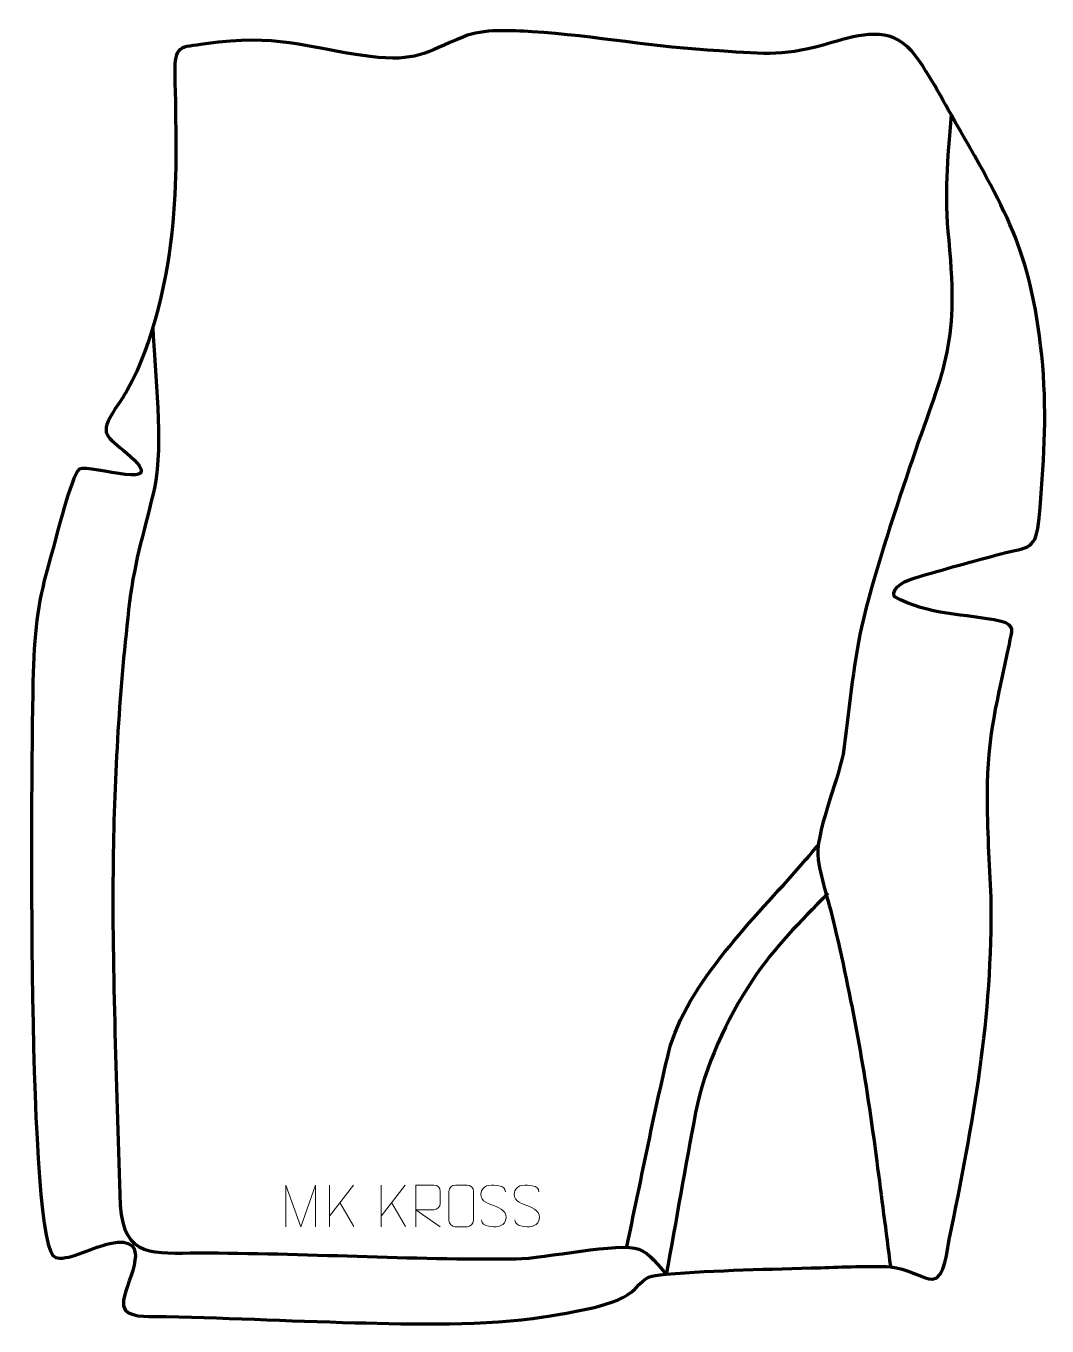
# Model space of a CAD drawing. Header units: millimetres. Extents: x -563 to 49, y -67 to 712.
import ezdxf

# ---------------------------------------------------------------- set-up
doc = ezdxf.new("R2010")
doc.units = ezdxf.units.MM
doc.header["$MEASUREMENT"] = 0
doc.layers.add('layer 2', color=7, linetype='Continuous')
doc.layers.add('layer 3', color=7, linetype='Continuous')

msp = doc.modelspace()

# ---------------------------------------------------------------- linework, layer by layer
at = {"layer": 'layer 2', "color": 140, "lineweight": 158}
for points, knots in [([(-8.6038, 658.766), (-10.7948, 630.8962), (-12.901, 611.8767), (-10.0542, 583.528), (-10.0542, 583.528), (-3.7652, 517.5984), (-13.4291, 507.0039), (-33.6499, 446.6241), (-33.6499, 446.6241), (-43.7353, 416.5087), (-55.173, 382.5434), (-62.2661, 351.5796), (-62.2661, 351.5796), (-67.5802, 328.3785), (-69.7611, 299.6698), (-73.3404, 275.5961), (-73.3404, 275.5961), (-76.5563, 258.8805), (-90.444, 227.0135), (-88.2591, 212.3004), (-88.2591, 212.3004), (-86.188, 199.3373), (-81.4367, 185.5411), (-78.4104, 172.4218), (-78.4104, 172.4218), (-67.0509, 123.1617), (-59.5564, 81.3437), (-53.1245, 31.4589), (-53.1245, 31.4589), (-50.4107, 10.4104), (-47.6531, -10.6309), (-44.9009, -31.6744)], [0, 0, 0, 0, 0.11111111, 0.11111111, 0.11111111, 0.11111111, 0.22222222, 0.22222222, 0.22222222, 0.22222222, 0.33333333, 0.33333333, 0.33333333, 0.33333333, 0.44444444, 0.44444444, 0.44444444, 0.44444444, 0.55555556, 0.55555556, 0.55555556, 0.55555556, 0.66666667, 0.66666667, 0.66666667, 0.66666667, 0.77777778, 0.77777778, 0.77777778, 0.77777778, 1, 1, 1, 1]), ([(-486.7946, 531.2175), (-485.5255, 504.1205), (-480.3937, 461.284), (-485.5666, 435.9164), (-485.5666, 435.9164), (-490.9925, 411.7669), (-497.6685, 391.8079), (-500.6254, 366.7251), (-500.6254, 366.7251), (-506.6567, 315.5798), (-509.8684, 262.9633), (-510.4994, 211.4191), (-510.4994, 211.4191), (-511.3193, 144.4701), (-508.1516, 72.513), (-506.2318, 5.3546), (-506.2318, 5.3546), (-504.2232, -26.8958), (-485.7556, -23.3299), (-459.5818, -23.3319), (-459.5818, -23.3319), (-396.0934, -23.3367), (-332.4405, -27.5311), (-269.0268, -26.916), (-269.0268, -26.916), (-252.5839, -26.7565), (-206.6951, -16.653), (-195.5506, -21.089), (-195.5506, -21.089), (-189.2197, -23.6089), (-183.4555, -31.0091), (-179.2619, -36.2502)], [0, 0, 0, 0, 0.11111111, 0.11111111, 0.11111111, 0.11111111, 0.22222222, 0.22222222, 0.22222222, 0.22222222, 0.33333333, 0.33333333, 0.33333333, 0.33333333, 0.44444444, 0.44444444, 0.44444444, 0.44444444, 0.55555556, 0.55555556, 0.55555556, 0.55555556, 0.66666667, 0.66666667, 0.66666667, 0.66666667, 0.77777778, 0.77777778, 0.77777778, 0.77777778, 1, 1, 1, 1]), ([(-203.0462, -20.4629), (-194.6027, 18.6447), (-186.9801, 58.3645), (-177.6838, 97.2278), (-177.6838, 97.2278), (-166.9749, 138.5192), (-125.7879, 177.4288), (-98.1711, 209.411), (-98.1711, 209.411), (-94.9104, 213.1872), (-91.6524, 216.9658), (-88.3925, 220.7428)], [0, 0, 0, 0, 0.25, 0.25, 0.25, 0.25, 0.5, 0.5, 0.5, 0.5, 1, 1, 1, 1]), ([(-82.4616, 192.2902), (-99.8254, 173.8973), (-113.5338, 161.1902), (-127.8221, 139.6787), (-127.8221, 139.6787), (-142.9044, 116.972), (-156.4785, 87.6777), (-161.6395, 60.8291), (-161.6395, 60.8291), (-167.8301, 28.626), (-173.2896, -3.9582), (-179.2619, -36.2502)], [0, 0, 0, 0, 0.25, 0.25, 0.25, 0.25, 0.5, 0.5, 0.5, 0.5, 1, 1, 1, 1])]:
    msp.add_open_spline(points, degree=3, knots=knots, dxfattribs=at)
at = {"layer": 'layer 3', "color": 242, "lineweight": 158}
msp.add_open_spline([(-455.2109, 701.0748), (-412.1183, 707.3439), (-396.8017, 698.9671), (-356.4896, 693.5122), (-356.4896, 693.5122), (-328.5708, 690.3933), (-324.8344, 695.4738), (-300.5019, 705.4365), (-300.5019, 705.4365), (-288.8578, 710.2041), (-272.1116, 709.1069), (-259.5275, 708.4125), (-259.5275, 708.4125), (-221.8803, 705.9249), (-185.3941, 698.9828), (-147.3749, 696.8945), (-147.3749, 696.8945), (-118.8102, 695.1197), (-108.3242, 693.3673), (-80.0394, 701.9015), (-80.0394, 701.9015), (-63.122, 706.7432), (-45.3701, 711.8452), (-32.3583, 696.9688), (-32.3583, 696.9688), (-23.3616, 686.3364), (-13.0401, 666.4062), (-5.7318, 653.6959), (-5.7318, 653.6959), (26.0069, 598.3277), (40.0984, 574.3224), (46.2494, 508.6458), (46.2494, 508.6458), (48.8106, 476.9402), (46.931, 448.704), (44.1364, 417.2009), (44.1364, 417.2009), (42.1678, 397.4844), (38.6181, 400.0401), (21.0825, 395.5201), (21.0825, 395.5201), (4.0837, 390.9662), (-13.1798, 386.2534), (-30.0498, 381.273), (-30.0498, 381.273), (-34.38, 379.9896), (-44.7024, 376.035), (-42.7711, 369.9393), (-42.7711, 369.9393), (-21.7587, 358.4445), (-0.7668, 359.9325), (21.2966, 355.0677), (21.2966, 355.0677), (30.1245, 352.7131), (27.8087, 349.319), (26.2604, 341.4839), (26.2604, 341.4839), (19.4414, 308.7193), (13.0435, 285.9892), (13.0928, 251.7061), (13.0928, 251.7061), (13.2013, 230.805), (14.3048, 210.459), (15.3548, 189.6183), (15.3548, 189.6183), (16.4128, 117.3603), (4.7105, 54.9101), (-9.749, -15.2797), (-9.749, -15.2797), (-10.7778, -20.7803), (-12.3569, -38.8821), (-19.6881, -39.0559), (-19.6881, -39.0559), (-24.8149, -39.1773), (-35.7888, -32.4225), (-44.9009, -31.6744), (-44.9009, -31.6744), (-57.6414, -30.9554), (-73.8029, -31.8194), (-86.6826, -32.2026), (-86.6826, -32.2026), (-117.0209, -33.0965), (-149.247, -33.5721), (-179.3382, -36.1822), (-179.3382, -36.1822), (-189.9888, -37.1061), (-190.3192, -36.7658), (-197.8157, -44.8097), (-197.8157, -44.8097), (-207.8211, -55.5455), (-237.245, -58.8319), (-252.7259, -61.7276), (-252.7259, -61.7276), (-286.4105, -67.146), (-331.3258, -66.054), (-365.6646, -65.1831), (-365.6646, -65.1831), (-405.8623, -64.1256), (-445.9382, -61.9646), (-486.1652, -61.4015), (-486.1652, -61.4015), (-493.2814, -61.3019), (-506.0192, -61.8509), (-504.2793, -51.6821), (-504.2793, -51.6821), (-502.0813, -38.8364), (-485.371, -12.1096), (-512.5107, -17.6713), (-512.5107, -17.6713), (-521.1928, -19.4504), (-536.5183, -27.7316), (-543.8522, -26.3026), (-543.8522, -26.3026), (-545.2813, -26.0242), (-545.5883, -25.7296), (-546.6179, -24.8281), (-546.6179, -24.8281), (-562.6622, -5.1686), (-559.5688, 289.2343), (-558.2409, 328.8188), (-558.2409, 328.8188), (-557.1566, 356.717), (-554.5051, 370.8492), (-546.8123, 397.5686), (-546.8123, 397.5686), (-544.2164, 406.5855), (-535.8908, 441.22), (-530.8526, 446.274), (-530.8526, 446.274), (-524.1837, 449.6335), (-473.4454, 431.2607), (-502.2677, 455.8986), (-502.2677, 455.8986), (-514.2781, 466.1651), (-519.5215, 467.1201), (-509.3924, 482.149), (-509.3924, 482.149), (-506.7902, 486.0099), (-504.1366, 489.9594), (-501.8053, 493.9825), (-501.8053, 493.9825), (-486.474, 521.4196), (-477.5917, 562.6369), (-474.7021, 593.8947), (-474.7021, 593.8947), (-472.0493, 623.5045), (-472.9593, 653.6082), (-473.5905, 683.302), (-473.5905, 683.302), (-473.954, 700.5165), (-470.4355, 698.9688), (-455.2109, 701.0748)], degree=3, knots=[0, 0, 0, 0, 0.02564103, 0.02564103, 0.02564103, 0.02564103, 0.05128205, 0.05128205, 0.05128205, 0.05128205, 0.07692308, 0.07692308, 0.07692308, 0.07692308, 0.1025641, 0.1025641, 0.1025641, 0.1025641, 0.12820513, 0.12820513, 0.12820513, 0.12820513, 0.15384615, 0.15384615, 0.15384615, 0.15384615, 0.17948718, 0.17948718, 0.17948718, 0.17948718, 0.20512821, 0.20512821, 0.20512821, 0.20512821, 0.23076923, 0.23076923, 0.23076923, 0.23076923, 0.25641026, 0.25641026, 0.25641026, 0.25641026, 0.28205128, 0.28205128, 0.28205128, 0.28205128, 0.30769231, 0.30769231, 0.30769231, 0.30769231, 0.33333333, 0.33333333, 0.33333333, 0.33333333, 0.35897436, 0.35897436, 0.35897436, 0.35897436, 0.38461538, 0.38461538, 0.38461538, 0.38461538, 0.41025641, 0.41025641, 0.41025641, 0.41025641, 0.43589744, 0.43589744, 0.43589744, 0.43589744, 0.46153846, 0.46153846, 0.46153846, 0.46153846, 0.48717949, 0.48717949, 0.48717949, 0.48717949, 0.51282051, 0.51282051, 0.51282051, 0.51282051, 0.53846154, 0.53846154, 0.53846154, 0.53846154, 0.56410256, 0.56410256, 0.56410256, 0.56410256, 0.58974359, 0.58974359, 0.58974359, 0.58974359, 0.61538462, 0.61538462, 0.61538462, 0.61538462, 0.64102564, 0.64102564, 0.64102564, 0.64102564, 0.66666667, 0.66666667, 0.66666667, 0.66666667, 0.69230769, 0.69230769, 0.69230769, 0.69230769, 0.71794872, 0.71794872, 0.71794872, 0.71794872, 0.74358974, 0.74358974, 0.74358974, 0.74358974, 0.76923077, 0.76923077, 0.76923077, 0.76923077, 0.79487179, 0.79487179, 0.79487179, 0.79487179, 0.82051282, 0.82051282, 0.82051282, 0.82051282, 0.84615385, 0.84615385, 0.84615385, 0.84615385, 0.87179487, 0.87179487, 0.87179487, 0.87179487, 0.8974359, 0.8974359, 0.8974359, 0.8974359, 0.92307692, 0.92307692, 0.92307692, 0.92307692, 0.94871795, 0.94871795, 0.94871795, 0.94871795, 1, 1, 1, 1], dxfattribs=at)
at = {"layer": 'layer 3', "color": 250, "lineweight": 9}
for points, knots in [([(-407.0489, -7.6526), (-407.0489, -7.6526), (-407.0489, 17.3053), (-407.0489, 17.3053), (-407.0489, 17.3053), (-407.0489, 17.3053), (-398.1238, -7.6526), (-398.1238, -7.6526), (-398.1238, -7.6526), (-398.1238, -7.6526), (-389.3639, 17.3048), (-389.3639, 17.3048), (-389.3639, 17.3048), (-389.3639, 17.3048), (-389.3639, -7.6526), (-389.3639, -7.6526)], [0, 0, 0, 0, 0.2, 0.2, 0.2, 0.2, 0.4, 0.4, 0.4, 0.4, 0.6, 0.6, 0.6, 0.6, 1, 1, 1, 1]), ([(-329.2629, -7.649), (-329.2629, -7.649), (-329.2629, 17.3045), (-329.2629, 17.3045), (-329.2629, 17.3045), (-325.6681, 17.3045), (-322.0726, 17.3045), (-318.4774, 17.3045), (-318.4774, 17.3045), (-316.1521, 17.2668), (-314.5948, 15.7768), (-314.5989, 13.4104), (-314.5989, 13.4104), (-314.5993, 11.3749), (-314.5993, 8.3155), (-314.5989, 6.2795), (-314.5989, 6.2795), (-314.6054, 4.404), (-316.4177, 2.4622), (-318.4272, 2.4431), (-318.4272, 2.4431), (-318.4272, 2.4431), (-329.2629, 2.4431), (-329.2629, 2.4431), (-329.2629, 2.4431), (-329.2629, 2.4431), (-314.6082, -7.649), (-314.6082, -7.649)], [0, 0, 0, 0, 0.125, 0.125, 0.125, 0.125, 0.25, 0.25, 0.25, 0.25, 0.375, 0.375, 0.375, 0.375, 0.5, 0.5, 0.5, 0.5, 0.625, 0.625, 0.625, 0.625, 0.75, 0.75, 0.75, 0.75, 1, 1, 1, 1]), ([(-305.5235, 17.3003), (-303.1978, 17.3003), (-300.8717, 17.3003), (-298.5456, 17.3003), (-298.5456, 17.3003), (-296.599, 17.3359), (-294.6076, 15.8443), (-294.5809, 13.4067), (-294.5809, 13.4067), (-294.5813, 7.6598), (-294.5813, 1.9125), (-294.5809, -3.8352), (-294.5809, -3.8352), (-294.7207, -6.1586), (-296.3979, -7.6382), (-298.5456, -7.649), (-298.5456, -7.649), (-300.8775, -7.6486), (-303.2094, -7.6486), (-305.5409, -7.649), (-305.5409, -7.649), (-307.4659, -7.7544), (-309.438, -5.8699), (-309.4268, -3.8526), (-309.4268, -3.8526), (-309.4265, 1.9175), (-309.4265, 7.6872), (-309.4268, 13.4565), (-309.4268, 13.4565), (-309.4226, 15.5946), (-307.6759, 17.3138), (-305.5235, 17.3003)], [0, 0, 0, 0, 0.11111111, 0.11111111, 0.11111111, 0.11111111, 0.22222222, 0.22222222, 0.22222222, 0.22222222, 0.33333333, 0.33333333, 0.33333333, 0.33333333, 0.44444444, 0.44444444, 0.44444444, 0.44444444, 0.55555556, 0.55555556, 0.55555556, 0.55555556, 0.66666667, 0.66666667, 0.66666667, 0.66666667, 0.77777778, 0.77777778, 0.77777778, 0.77777778, 1, 1, 1, 1]), ([(-282.6567, 4.9973), (-286.905, 6.4677), (-291.8131, 8.2635), (-289.808, 13.7838), (-289.808, 13.7838), (-288.3045, 17.9237), (-283.0909, 17.5352), (-279.4873, 16.9341), (-279.4873, 16.9341), (-276.6267, 16.4569), (-275.762, 15.2437), (-275.4514, 13.1596)], [0, 0, 0, 0, 0.25, 0.25, 0.25, 0.25, 0.5, 0.5, 0.5, 0.5, 1, 1, 1, 1]), ([(-262.6567, 4.9973), (-266.905, 6.4677), (-271.8131, 8.2635), (-269.808, 13.7838), (-269.808, 13.7838), (-268.3045, 17.9237), (-263.0909, 17.5352), (-259.4873, 16.9341), (-259.4873, 16.9341), (-256.6267, 16.4569), (-255.762, 15.2437), (-255.4514, 13.1596)], [0, 0, 0, 0, 0.25, 0.25, 0.25, 0.25, 0.5, 0.5, 0.5, 0.5, 1, 1, 1, 1]), ([(-282.6567, 4.9972), (-278.6381, 3.3505), (-273.6086, 1.4622), (-275.4426, -3.8981), (-275.4426, -3.8981), (-276.9024, -8.1645), (-281.8132, -7.9078), (-285.5393, -7.3531), (-285.5393, -7.3531), (-288.2893, -6.9433), (-289.5102, -5.7298), (-289.8882, -3.6176)], [0, 0, 0, 0, 0.25, 0.25, 0.25, 0.25, 0.5, 0.5, 0.5, 0.5, 1, 1, 1, 1]), ([(-262.6567, 4.9972), (-258.6381, 3.3505), (-253.6086, 1.4622), (-255.4426, -3.8981), (-255.4426, -3.8981), (-256.9024, -8.1645), (-261.8132, -7.9078), (-265.5393, -7.3531), (-265.5393, -7.3531), (-268.2893, -6.9433), (-269.5102, -5.7298), (-269.8882, -3.6176)], [0, 0, 0, 0, 0.25, 0.25, 0.25, 0.25, 0.5, 0.5, 0.5, 0.5, 1, 1, 1, 1])]:
    msp.add_open_spline(points, degree=3, knots=knots, dxfattribs=at)
for points in [[(-380.9982, 17.3297), (-380.9982, 17.3297), (-380.9982, -7.6239), (-380.9982, -7.6239)], [(-366.622, 17.3297), (-366.622, 17.3297), (-380.9982, -1.31), (-380.9982, -1.31)], [(-349.9982, 17.3297), (-349.9982, 17.3297), (-349.9982, -7.6239), (-349.9982, -7.6239)], [(-335.622, 17.3297), (-335.622, 17.3297), (-349.9982, -1.31), (-349.9982, -1.31)], [(-366.2967, -7.5281), (-366.2967, -7.5281), (-374.7672, 6.7855), (-374.7672, 6.7855)], [(-335.2967, -7.5281), (-335.2967, -7.5281), (-343.7672, 6.7855), (-343.7672, 6.7855)]]:
    msp.add_open_spline(points, degree=3, dxfattribs=at)

doc.saveas('drawing.dxf')
